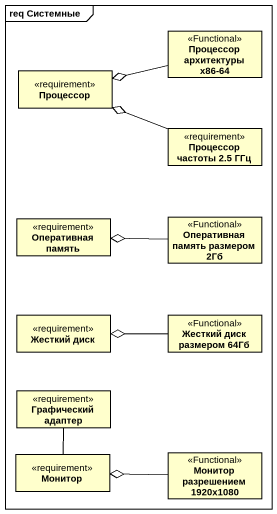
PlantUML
@startuml
mainframe req Системные
hide circle
hide empty members
class "Процессор архитектуры x86-64" as Процессор_архитектуры_x86_64 <<Functional>>
class Процессор <<requirement>>
class "Процессор частоты 2.5 ГГц" as Процессор_частоты_2_5_ГГц <<requirement>>
class "Оперативная память" as Оперативная_память <<requirement>>
class "Оперативная память размером 2Гб" as Оперативная_память_размером <<Functional>>
class "Жесткий диск" as Жесткий_диск <<requirement>>
class "Жесткий диск размером 64Гб" as Жесткий_диск_размером_64Гб <<Functional>>
class "Графический адаптер" as Графический_адаптер <<requirement>>
class Монитор <<requirement>>
class "Монитор разрешением 1920х1080" as Монитор_разрешением <<Functional>>
Процессор_архитектуры_x86_64 -left-o Процессор
Процессор_частоты_2_5_ГГц -left-o Процессор
Оперативная_память_размером -left-o Оперативная_память
Жесткий_диск_размером_64Гб -left-o Жесткий_диск
Графический_адаптер -- Монитор
Монитор_разрешением -left-o Монитор
@enduml
